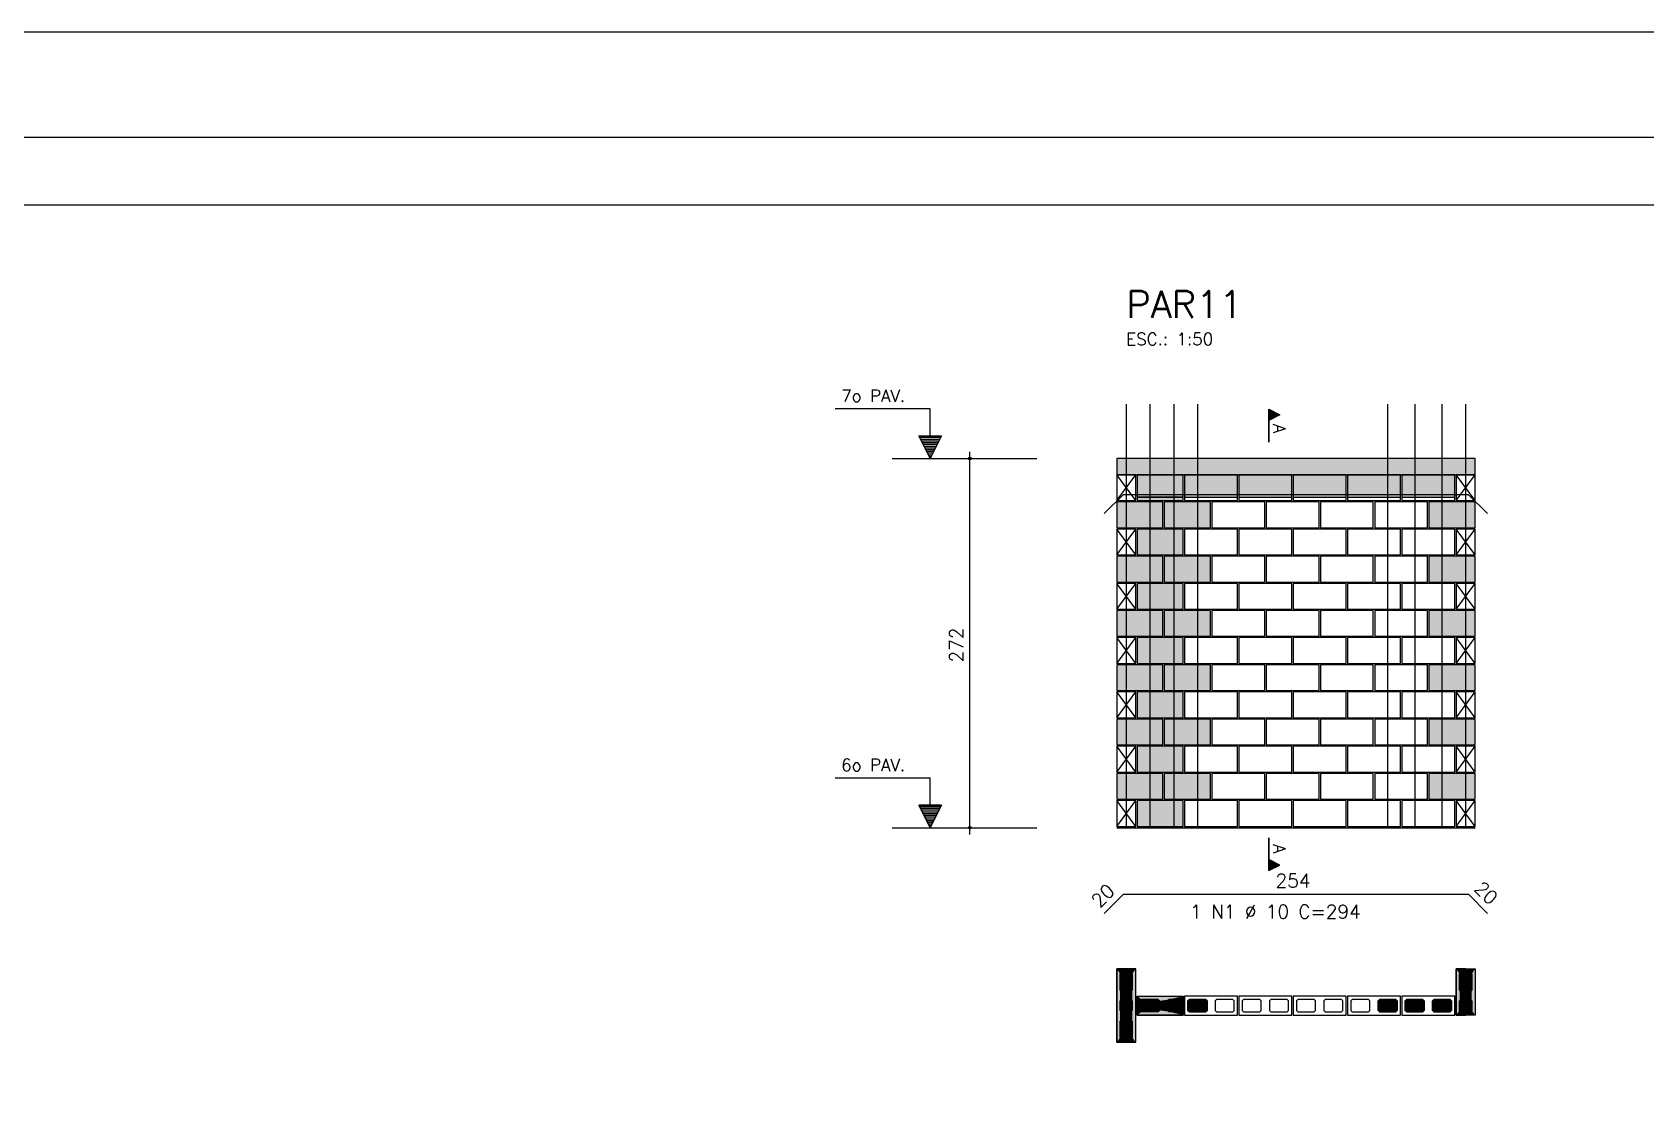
# Model space of a CAD drawing. Extents: x -1.9 to 86, y -1.6 to 61.
# Drawn here: x 41.89 to 65.65, y 45.33 to 60.95 of the extents above; entities that cross this region are included whole.
import ezdxf

# ---------------------------------------------------------------- set-up
doc = ezdxf.new("R2010")
doc.units = 0
doc.header["$MEASUREMENT"] = 0
doc.linetypes.add('HIDDEN', pattern=[9.525, 6.35, -3.175])
doc.layers.get('Defpoints').update_dxf_attribs({"linetype": 'CONTINUOUS'})
for name, color, linetype in [('ARQ_FOLHA', 7, 'CONTINUOUS'), ('PENA_01', 1, 'CONTINUOUS'), ('PENA_02', 2, 'CONTINUOUS'), ('PENA_03', 3, 'CONTINUOUS'), ('PENA_05', 5, 'CONTINUOUS'), ('PENA_06', 6, 'CONTINUOUS'), ('PENA_09', 254, 'CONTINUOUS'), ('PENA_11', 252, 'CONTINUOUS'), ('PENA_19', 240, 'CONTINUOUS'), ('PENA_21', 100, 'CONTINUOUS')]:
    doc.layers.add(name, color=color, linetype=linetype)
doc.styles.get("Standard").update_dxf_attribs({"font": 'ROMANS.SHX'})

msp = doc.modelspace()

# ---------------------------------------------------------------- linework, layer by layer
at = {"layer": 'ARQ_FOLHA', "color": 1}
for points in [[(0, 0), (84.1, 0), (84.1, 59.4), (0, 59.4)], [(2.5, 1), (83.1, 1), (83.1, 58.4), (2.5, 58.4)]]:
    msp.add_lwpolyline(points, close=True, dxfattribs=at)
at = {"layer": 'Defpoints', "color": 8, "linetype": 'HIDDEN', "ltscale": 100}
msp.add_lwpolyline([(-1.95, 60.95), (-1.95, -1.55), (86.05, -1.55), (86.05, 60.95)], close=True, dxfattribs=at)
at = {"layer": 'PENA_01', "linetype": 'Continuous'}
for p, q in [((54.552, 54.67), (56.683, 54.67)), ((55.698, 49.13), (55.698, 54.77)), ((58.16, 54.1), (58.84, 54.1)), ((58.86, 54.1), (59.64, 54.1)), ((59.66, 54.1), (60.44, 54.1)), ((60.46, 54.1), (61.24, 54.1)), ((61.26, 54.1), (62.04, 54.1)), ((62.06, 54.1), (62.84, 54.1)), ((54.552, 49.23), (56.683, 49.23))]:
    msp.add_line(p, q, dxfattribs=at)
for points in [[(57.93, 47.099), (57.91, 47.079), (57.91, 46.839), (57.93, 46.819), (58.07, 46.819), (58.09, 46.839), (58.09, 47.079), (58.07, 47.099), (57.93, 47.099)], [(62.91, 46.839), (62.91, 47.079), (62.93, 47.099), (63.07, 47.099), (63.09, 47.079), (63.09, 46.839), (63.07, 46.819), (62.93, 46.819), (62.91, 46.839)], [(57.93, 46.699), (57.91, 46.679), (57.91, 46.539), (57.93, 46.519), (58.07, 46.519), (58.09, 46.539), (58.09, 46.679), (58.07, 46.699), (57.93, 46.699)], [(58.47, 46.519), (58.23, 46.519), (58.21, 46.539), (58.21, 46.679), (58.23, 46.699), (58.47, 46.699), (58.49, 46.679), (58.49, 46.539), (58.47, 46.519)], [(58.77, 46.519), (58.63, 46.519), (58.61, 46.539), (58.61, 46.679), (58.63, 46.699), (58.77, 46.699), (58.79, 46.679), (58.79, 46.539), (58.77, 46.519)], [(58.91, 46.539), (58.93, 46.519), (59.17, 46.519), (59.19, 46.539), (59.19, 46.679), (59.17, 46.699), (58.93, 46.699), (58.91, 46.679), (58.91, 46.539)], [(59.31, 46.539), (59.33, 46.519), (59.57, 46.519), (59.59, 46.539), (59.59, 46.679), (59.57, 46.699), (59.33, 46.699), (59.31, 46.679), (59.31, 46.539)], [(59.71, 46.539), (59.73, 46.519), (59.97, 46.519), (59.99, 46.539), (59.99, 46.679), (59.97, 46.699), (59.73, 46.699), (59.71, 46.679), (59.71, 46.539)], [(60.11, 46.539), (60.13, 46.519), (60.37, 46.519), (60.39, 46.539), (60.39, 46.679), (60.37, 46.699), (60.13, 46.699), (60.11, 46.679), (60.11, 46.539)], [(60.51, 46.539), (60.53, 46.519), (60.77, 46.519), (60.79, 46.539), (60.79, 46.679), (60.77, 46.699), (60.53, 46.699), (60.51, 46.679), (60.51, 46.539)], [(60.91, 46.539), (60.93, 46.519), (61.17, 46.519), (61.19, 46.539), (61.19, 46.679), (61.17, 46.699), (60.93, 46.699), (60.91, 46.679), (60.91, 46.539)], [(61.31, 46.539), (61.33, 46.519), (61.57, 46.519), (61.59, 46.539), (61.59, 46.679), (61.57, 46.699), (61.33, 46.699), (61.31, 46.679), (61.31, 46.539)], [(61.71, 46.539), (61.73, 46.519), (61.97, 46.519), (61.99, 46.539), (61.99, 46.679), (61.97, 46.699), (61.73, 46.699), (61.71, 46.679), (61.71, 46.539)], [(62.11, 46.539), (62.13, 46.519), (62.37, 46.519), (62.39, 46.539), (62.39, 46.679), (62.37, 46.699), (62.13, 46.699), (62.11, 46.679), (62.11, 46.539)], [(62.51, 46.539), (62.53, 46.519), (62.77, 46.519), (62.79, 46.539), (62.79, 46.679), (62.77, 46.699), (62.53, 46.699), (62.51, 46.679), (62.51, 46.539)], [(62.91, 46.539), (62.91, 46.679), (62.93, 46.699), (63.07, 46.699), (63.09, 46.679), (63.09, 46.539), (63.07, 46.519), (62.93, 46.519), (62.91, 46.539)], [(57.93, 46.399), (57.91, 46.379), (57.91, 46.139), (57.93, 46.119), (58.07, 46.119), (58.09, 46.139), (58.09, 46.379), (58.07, 46.399), (57.93, 46.399)]]:
    msp.add_lwpolyline(points, dxfattribs=at)
at = {"layer": 'PENA_02', "linetype": 'Continuous'}
for p, q in [((58.14, 54.43), (57.86, 54.43)), ((57.86, 54.43), (57.86, 54.05)), ((58.14, 54.05), (58.14, 54.43)), ((63.14, 54.43), (62.86, 54.43)), ((62.86, 54.43), (62.86, 54.05)), ((63.14, 54.05), (63.14, 54.43)), ((57.86, 54.05), (58.14, 54.05)), ((62.86, 54.05), (63.14, 54.05)), ((58.14, 53.63), (57.86, 53.63)), ((57.86, 53.63), (57.86, 53.25)), ((58.14, 53.25), (58.14, 53.63)), ((63.14, 53.63), (62.86, 53.63)), ((62.86, 53.63), (62.86, 53.25)), ((63.14, 53.25), (63.14, 53.63)), ((57.86, 53.25), (58.14, 53.25)), ((62.86, 53.25), (63.14, 53.25)), ((58.14, 52.83), (57.86, 52.83)), ((57.86, 52.83), (57.86, 52.45)), ((58.14, 52.45), (58.14, 52.83)), ((63.14, 52.83), (62.86, 52.83)), ((62.86, 52.83), (62.86, 52.45)), ((63.14, 52.45), (63.14, 52.83)), ((57.86, 52.45), (58.14, 52.45)), ((62.86, 52.45), (63.14, 52.45)), ((58.14, 52.03), (57.86, 52.03)), ((57.86, 52.03), (57.86, 51.65)), ((58.14, 51.65), (58.14, 52.03)), ((63.14, 52.03), (62.86, 52.03)), ((62.86, 52.03), (62.86, 51.65)), ((63.14, 51.65), (63.14, 52.03)), ((57.86, 51.65), (58.14, 51.65)), ((62.86, 51.65), (63.14, 51.65)), ((58.14, 51.23), (57.86, 51.23)), ((57.86, 51.23), (57.86, 50.85)), ((58.14, 50.85), (58.14, 51.23)), ((63.14, 51.23), (62.86, 51.23)), ((62.86, 51.23), (62.86, 50.85)), ((63.14, 50.85), (63.14, 51.23)), ((57.86, 50.85), (58.14, 50.85)), ((62.86, 50.85), (63.14, 50.85)), ((58.14, 50.43), (57.86, 50.43)), ((57.86, 50.43), (57.86, 50.05)), ((58.14, 50.05), (58.14, 50.43)), ((63.14, 50.43), (62.86, 50.43)), ((62.86, 50.43), (62.86, 50.05)), ((63.14, 50.05), (63.14, 50.43)), ((57.86, 50.05), (58.14, 50.05)), ((62.86, 50.05), (63.14, 50.05)), ((58.14, 49.63), (57.86, 49.63)), ((57.86, 49.63), (57.86, 49.25)), ((58.14, 49.25), (58.14, 49.63)), ((63.14, 49.63), (62.86, 49.63)), ((62.86, 49.63), (62.86, 49.25)), ((63.14, 49.25), (63.14, 49.63)), ((57.86, 49.25), (58.14, 49.25)), ((57.86, 49.23), (63.14, 49.23)), ((62.86, 49.25), (63.14, 49.25)), ((57.86, 47.149), (57.86, 46.069)), ((58.14, 47.149), (57.86, 47.149)), ((58.14, 46.069), (58.14, 47.149)), ((57.86, 46.069), (58.14, 46.069))]:
    msp.add_line(p, q, dxfattribs=at)
for points in [[(57.86, 54.43), (63.14, 54.43), (63.14, 54.67), (57.86, 54.67), (57.86, 54.43)], [(58.16, 54.05), (58.84, 54.05), (58.84, 54.43), (58.16, 54.43), (58.16, 54.05)], [(58.86, 54.05), (59.64, 54.05), (59.64, 54.43), (58.86, 54.43), (58.86, 54.05)], [(59.66, 54.05), (60.44, 54.05), (60.44, 54.43), (59.66, 54.43), (59.66, 54.05)], [(60.46, 54.05), (61.24, 54.05), (61.24, 54.43), (60.46, 54.43), (60.46, 54.05)], [(61.26, 54.05), (62.04, 54.05), (62.04, 54.43), (61.26, 54.43), (61.26, 54.05)], [(62.06, 54.05), (62.84, 54.05), (62.84, 54.43), (62.06, 54.43), (62.06, 54.05)], [(57.86, 53.65), (58.54, 53.65), (58.54, 54.03), (57.86, 54.03), (57.86, 53.65)], [(58.56, 53.65), (59.24, 53.65), (59.24, 54.03), (58.56, 54.03), (58.56, 53.65)], [(59.26, 53.65), (60.04, 53.65), (60.04, 54.03), (59.26, 54.03), (59.26, 53.65)], [(60.06, 53.65), (60.84, 53.65), (60.84, 54.03), (60.06, 54.03), (60.06, 53.65)], [(60.86, 53.65), (61.64, 53.65), (61.64, 54.03), (60.86, 54.03), (60.86, 53.65)], [(61.66, 53.65), (62.44, 53.65), (62.44, 54.03), (61.66, 54.03), (61.66, 53.65)], [(62.46, 53.65), (63.14, 53.65), (63.14, 54.03), (62.46, 54.03), (62.46, 53.65)], [(58.16, 53.25), (58.84, 53.25), (58.84, 53.63), (58.16, 53.63), (58.16, 53.25)], [(58.86, 53.25), (59.64, 53.25), (59.64, 53.63), (58.86, 53.63), (58.86, 53.25)], [(59.66, 53.25), (60.44, 53.25), (60.44, 53.63), (59.66, 53.63), (59.66, 53.25)], [(60.46, 53.25), (61.24, 53.25), (61.24, 53.63), (60.46, 53.63), (60.46, 53.25)], [(61.26, 53.25), (62.04, 53.25), (62.04, 53.63), (61.26, 53.63), (61.26, 53.25)], [(62.06, 53.25), (62.84, 53.25), (62.84, 53.63), (62.06, 53.63), (62.06, 53.25)], [(57.86, 52.85), (58.54, 52.85), (58.54, 53.23), (57.86, 53.23), (57.86, 52.85)], [(58.56, 52.85), (59.24, 52.85), (59.24, 53.23), (58.56, 53.23), (58.56, 52.85)], [(59.26, 52.85), (60.04, 52.85), (60.04, 53.23), (59.26, 53.23), (59.26, 52.85)], [(60.06, 52.85), (60.84, 52.85), (60.84, 53.23), (60.06, 53.23), (60.06, 52.85)], [(60.86, 52.85), (61.64, 52.85), (61.64, 53.23), (60.86, 53.23), (60.86, 52.85)], [(61.66, 52.85), (62.44, 52.85), (62.44, 53.23), (61.66, 53.23), (61.66, 52.85)], [(62.46, 52.85), (63.14, 52.85), (63.14, 53.23), (62.46, 53.23), (62.46, 52.85)], [(58.16, 52.45), (58.84, 52.45), (58.84, 52.83), (58.16, 52.83), (58.16, 52.45)], [(58.86, 52.45), (59.64, 52.45), (59.64, 52.83), (58.86, 52.83), (58.86, 52.45)], [(59.66, 52.45), (60.44, 52.45), (60.44, 52.83), (59.66, 52.83), (59.66, 52.45)], [(60.46, 52.45), (61.24, 52.45), (61.24, 52.83), (60.46, 52.83), (60.46, 52.45)], [(61.26, 52.45), (62.04, 52.45), (62.04, 52.83), (61.26, 52.83), (61.26, 52.45)], [(62.06, 52.45), (62.84, 52.45), (62.84, 52.83), (62.06, 52.83), (62.06, 52.45)], [(57.86, 52.05), (58.54, 52.05), (58.54, 52.43), (57.86, 52.43), (57.86, 52.05)], [(58.56, 52.05), (59.24, 52.05), (59.24, 52.43), (58.56, 52.43), (58.56, 52.05)], [(59.26, 52.05), (60.04, 52.05), (60.04, 52.43), (59.26, 52.43), (59.26, 52.05)], [(60.06, 52.05), (60.84, 52.05), (60.84, 52.43), (60.06, 52.43), (60.06, 52.05)], [(60.86, 52.05), (61.64, 52.05), (61.64, 52.43), (60.86, 52.43), (60.86, 52.05)], [(61.66, 52.05), (62.44, 52.05), (62.44, 52.43), (61.66, 52.43), (61.66, 52.05)], [(62.46, 52.05), (63.14, 52.05), (63.14, 52.43), (62.46, 52.43), (62.46, 52.05)], [(58.16, 51.65), (58.84, 51.65), (58.84, 52.03), (58.16, 52.03), (58.16, 51.65)], [(58.86, 51.65), (59.64, 51.65), (59.64, 52.03), (58.86, 52.03), (58.86, 51.65)], [(59.66, 51.65), (60.44, 51.65), (60.44, 52.03), (59.66, 52.03), (59.66, 51.65)], [(60.46, 51.65), (61.24, 51.65), (61.24, 52.03), (60.46, 52.03), (60.46, 51.65)], [(61.26, 51.65), (62.04, 51.65), (62.04, 52.03), (61.26, 52.03), (61.26, 51.65)], [(62.06, 51.65), (62.84, 51.65), (62.84, 52.03), (62.06, 52.03), (62.06, 51.65)], [(57.86, 51.25), (58.54, 51.25), (58.54, 51.63), (57.86, 51.63), (57.86, 51.25)], [(58.56, 51.25), (59.24, 51.25), (59.24, 51.63), (58.56, 51.63), (58.56, 51.25)], [(59.26, 51.25), (60.04, 51.25), (60.04, 51.63), (59.26, 51.63), (59.26, 51.25)], [(60.06, 51.25), (60.84, 51.25), (60.84, 51.63), (60.06, 51.63), (60.06, 51.25)], [(60.86, 51.25), (61.64, 51.25), (61.64, 51.63), (60.86, 51.63), (60.86, 51.25)], [(61.66, 51.25), (62.44, 51.25), (62.44, 51.63), (61.66, 51.63), (61.66, 51.25)], [(62.46, 51.25), (63.14, 51.25), (63.14, 51.63), (62.46, 51.63), (62.46, 51.25)], [(58.16, 50.85), (58.84, 50.85), (58.84, 51.23), (58.16, 51.23), (58.16, 50.85)], [(58.86, 50.85), (59.64, 50.85), (59.64, 51.23), (58.86, 51.23), (58.86, 50.85)], [(59.66, 50.85), (60.44, 50.85), (60.44, 51.23), (59.66, 51.23), (59.66, 50.85)], [(60.46, 50.85), (61.24, 50.85), (61.24, 51.23), (60.46, 51.23), (60.46, 50.85)], [(61.26, 50.85), (62.04, 50.85), (62.04, 51.23), (61.26, 51.23), (61.26, 50.85)], [(62.06, 50.85), (62.84, 50.85), (62.84, 51.23), (62.06, 51.23), (62.06, 50.85)], [(57.86, 50.45), (58.54, 50.45), (58.54, 50.83), (57.86, 50.83), (57.86, 50.45)], [(58.56, 50.45), (59.24, 50.45), (59.24, 50.83), (58.56, 50.83), (58.56, 50.45)], [(59.26, 50.45), (60.04, 50.45), (60.04, 50.83), (59.26, 50.83), (59.26, 50.45)], [(60.06, 50.45), (60.84, 50.45), (60.84, 50.83), (60.06, 50.83), (60.06, 50.45)], [(60.86, 50.45), (61.64, 50.45), (61.64, 50.83), (60.86, 50.83), (60.86, 50.45)], [(61.66, 50.45), (62.44, 50.45), (62.44, 50.83), (61.66, 50.83), (61.66, 50.45)], [(62.46, 50.45), (63.14, 50.45), (63.14, 50.83), (62.46, 50.83), (62.46, 50.45)], [(58.16, 50.05), (58.84, 50.05), (58.84, 50.43), (58.16, 50.43), (58.16, 50.05)], [(58.86, 50.05), (59.64, 50.05), (59.64, 50.43), (58.86, 50.43), (58.86, 50.05)], [(59.66, 50.05), (60.44, 50.05), (60.44, 50.43), (59.66, 50.43), (59.66, 50.05)], [(60.46, 50.05), (61.24, 50.05), (61.24, 50.43), (60.46, 50.43), (60.46, 50.05)], [(61.26, 50.05), (62.04, 50.05), (62.04, 50.43), (61.26, 50.43), (61.26, 50.05)], [(62.06, 50.05), (62.84, 50.05), (62.84, 50.43), (62.06, 50.43), (62.06, 50.05)], [(57.86, 49.65), (58.54, 49.65), (58.54, 50.03), (57.86, 50.03), (57.86, 49.65)], [(58.56, 49.65), (59.24, 49.65), (59.24, 50.03), (58.56, 50.03), (58.56, 49.65)], [(59.26, 49.65), (60.04, 49.65), (60.04, 50.03), (59.26, 50.03), (59.26, 49.65)], [(60.06, 49.65), (60.84, 49.65), (60.84, 50.03), (60.06, 50.03), (60.06, 49.65)], [(60.86, 49.65), (61.64, 49.65), (61.64, 50.03), (60.86, 50.03), (60.86, 49.65)], [(61.66, 49.65), (62.44, 49.65), (62.44, 50.03), (61.66, 50.03), (61.66, 49.65)], [(62.46, 49.65), (63.14, 49.65), (63.14, 50.03), (62.46, 50.03), (62.46, 49.65)], [(58.16, 49.25), (58.84, 49.25), (58.84, 49.63), (58.16, 49.63), (58.16, 49.25)], [(58.86, 49.25), (59.64, 49.25), (59.64, 49.63), (58.86, 49.63), (58.86, 49.25)], [(59.66, 49.25), (60.44, 49.25), (60.44, 49.63), (59.66, 49.63), (59.66, 49.25)], [(60.46, 49.25), (61.24, 49.25), (61.24, 49.63), (60.46, 49.63), (60.46, 49.25)], [(61.26, 49.25), (62.04, 49.25), (62.04, 49.63), (61.26, 49.63), (61.26, 49.25)], [(62.06, 49.25), (62.84, 49.25), (62.84, 49.63), (62.06, 49.63), (62.06, 49.25)], [(62.86, 46.469), (62.86, 47.149), (63.14, 47.149), (63.14, 46.469), (62.86, 46.469)], [(58.84, 46.469), (58.16, 46.469), (58.16, 46.749), (58.84, 46.749), (58.84, 46.469)], [(58.86, 46.469), (59.64, 46.469), (59.64, 46.749), (58.86, 46.749), (58.86, 46.469)], [(59.66, 46.469), (60.44, 46.469), (60.44, 46.749), (59.66, 46.749), (59.66, 46.469)], [(60.46, 46.469), (61.24, 46.469), (61.24, 46.749), (60.46, 46.749), (60.46, 46.469)], [(61.26, 46.469), (62.04, 46.469), (62.04, 46.749), (61.26, 46.749), (61.26, 46.469)], [(62.06, 46.469), (62.84, 46.469), (62.84, 46.749), (62.06, 46.749), (62.06, 46.469)]]:
    msp.add_lwpolyline(points, dxfattribs=at)
for centre, radius in [((55.698, 54.67), 0.02), ((55.698, 54.67), 0.01), ((55.698, 49.23), 0.02), ((55.698, 49.23), 0.01)]:
    msp.add_circle(centre, radius, dxfattribs=at)
at = {"layer": 'PENA_03', "linetype": 'Continuous'}
for p, q in [((55.111, 55.402), (53.711, 55.402)), ((55.111, 55.002), (55.111, 55.402)), ((55.113, 55.002), (55.113, 55.404)), ((60.099, 54.909), (60.099, 55.395)), ((60.099, 55.395), (60.265, 55.312)), ((60.1, 55.394), (60.1, 55.23)), ((60.1, 55.394), (60.264, 55.312)), ((60.112, 55.389), (60.112, 55.236)), ((60.125, 55.383), (60.125, 55.242)), ((60.264, 55.312), (60.1, 55.23)), ((60.265, 55.312), (60.1, 55.23)), ((60.1, 55.23), (60.1, 54.909)), ((60.138, 55.376), (60.138, 55.248)), ((60.151, 55.37), (60.151, 55.255)), ((60.163, 55.363), (60.163, 55.261)), ((60.176, 55.357), (60.176, 55.268)), ((60.189, 55.351), (60.189, 55.274)), ((60.202, 55.344), (60.202, 55.28)), ((60.214, 55.338), (60.214, 55.287)), ((60.227, 55.331), (60.227, 55.293)), ((60.24, 55.325), (60.24, 55.3)), ((60.253, 55.319), (60.253, 55.306)), ((55.112, 54.67), (54.946, 55.002)), ((54.946, 55.002), (55.111, 55.002)), ((55.112, 54.674), (54.948, 55.001)), ((55.276, 55.001), (54.948, 55.001)), ((55.265, 54.977), (54.959, 54.977)), ((55.252, 54.951), (54.971, 54.951)), ((55.24, 54.926), (54.984, 54.926)), ((55.278, 55.002), (55.112, 54.67)), ((55.276, 55.001), (55.112, 54.674)), ((55.113, 55.002), (55.278, 55.002)), ((55.227, 54.9), (54.997, 54.9)), ((55.214, 54.875), (55.01, 54.875)), ((55.201, 54.849), (55.023, 54.849)), ((55.188, 54.824), (55.035, 54.824)), ((55.176, 54.798), (55.048, 54.798)), ((55.163, 54.773), (55.061, 54.773)), ((55.15, 54.747), (55.074, 54.747)), ((55.137, 54.721), (55.086, 54.721)), ((55.125, 54.696), (55.099, 54.696)), ((57.86, 54.05), (58.14, 54.43)), ((58.14, 54.05), (57.86, 54.43)), ((62.86, 54.05), (63.14, 54.43)), ((63.14, 54.05), (62.86, 54.43)), ((57.86, 53.25), (58.14, 53.63)), ((58.14, 53.25), (57.86, 53.63)), ((62.86, 53.25), (63.14, 53.63)), ((63.14, 53.25), (62.86, 53.63)), ((57.86, 52.45), (58.14, 52.83)), ((58.14, 52.45), (57.86, 52.83)), ((62.86, 52.45), (63.14, 52.83)), ((63.14, 52.45), (62.86, 52.83)), ((57.86, 51.65), (58.14, 52.03)), ((58.14, 51.65), (57.86, 52.03)), ((62.86, 51.65), (63.14, 52.03)), ((63.14, 51.65), (62.86, 52.03)), ((57.86, 50.85), (58.14, 51.23)), ((58.14, 50.85), (57.86, 51.23)), ((62.86, 50.85), (63.14, 51.23)), ((63.14, 50.85), (62.86, 51.23)), ((57.86, 50.05), (58.14, 50.43)), ((58.14, 50.05), (57.86, 50.43)), ((62.86, 50.05), (63.14, 50.43)), ((63.14, 50.05), (62.86, 50.43)), ((55.111, 49.962), (53.711, 49.962)), ((55.111, 49.562), (55.111, 49.962)), ((55.113, 49.562), (55.113, 49.964)), ((55.112, 49.23), (54.946, 49.562)), ((54.946, 49.562), (55.111, 49.562)), ((55.112, 49.234), (54.948, 49.561)), ((55.276, 49.561), (54.948, 49.561)), ((55.265, 49.537), (54.959, 49.537)), ((55.252, 49.511), (54.971, 49.511)), ((55.24, 49.486), (54.984, 49.486)), ((55.227, 49.46), (54.997, 49.46)), ((55.278, 49.562), (55.112, 49.23)), ((55.276, 49.561), (55.112, 49.234)), ((55.113, 49.562), (55.278, 49.562)), ((57.86, 49.25), (58.14, 49.63)), ((58.14, 49.25), (57.86, 49.63)), ((62.86, 49.25), (63.14, 49.63)), ((63.14, 49.25), (62.86, 49.63)), ((55.214, 49.435), (55.01, 49.435)), ((55.201, 49.409), (55.023, 49.409)), ((55.188, 49.384), (55.035, 49.384)), ((55.176, 49.358), (55.048, 49.358)), ((55.163, 49.333), (55.061, 49.333)), ((55.15, 49.307), (55.074, 49.307)), ((55.137, 49.281), (55.086, 49.281)), ((55.125, 49.256), (55.099, 49.256)), ((60.099, 49.083), (60.099, 48.597)), ((60.1, 48.762), (60.1, 49.083)), ((60.1, 48.598), (60.1, 48.762)), ((60.264, 48.68), (60.1, 48.762)), ((60.265, 48.68), (60.1, 48.762)), ((60.112, 48.603), (60.112, 48.756)), ((60.125, 48.609), (60.125, 48.75)), ((60.138, 48.616), (60.138, 48.744)), ((60.151, 48.622), (60.151, 48.737)), ((60.163, 48.629), (60.163, 48.731)), ((60.176, 48.635), (60.176, 48.724)), ((60.099, 48.597), (60.265, 48.68)), ((60.1, 48.598), (60.264, 48.68)), ((60.189, 48.641), (60.189, 48.718)), ((60.202, 48.648), (60.202, 48.712)), ((60.214, 48.654), (60.214, 48.705)), ((60.227, 48.661), (60.227, 48.699)), ((60.24, 48.667), (60.24, 48.692)), ((60.253, 48.673), (60.253, 48.686))]:
    msp.add_line(p, q, dxfattribs=at)
for points in [[(58.07, 47.099), (58.09, 47.079), (58.09, 46.839), (58.07, 46.819), (57.93, 46.819), (57.91, 46.839), (57.91, 47.079), (57.93, 47.099), (58.07, 47.099)], [(63.07, 47.099), (63.09, 47.079), (63.09, 46.839), (63.07, 46.819), (62.93, 46.819), (62.91, 46.839), (62.91, 47.079), (62.93, 47.099), (63.07, 47.099)], [(57.91, 46.679), (57.93, 46.699), (58.07, 46.699), (58.09, 46.679), (58.09, 46.539), (58.07, 46.519), (57.93, 46.519), (57.91, 46.539), (57.91, 46.679)], [(58.21, 46.679), (58.23, 46.699), (58.47, 46.699), (58.49, 46.679), (58.49, 46.539), (58.47, 46.519), (58.23, 46.519), (58.21, 46.539), (58.21, 46.679)], [(58.63, 46.519), (58.61, 46.539), (58.61, 46.679), (58.63, 46.699), (58.77, 46.699), (58.79, 46.679), (58.79, 46.539), (58.77, 46.519), (58.63, 46.519)], [(58.91, 46.679), (58.93, 46.699), (59.17, 46.699), (59.19, 46.679), (59.19, 46.539), (59.17, 46.519), (58.93, 46.519), (58.91, 46.539), (58.91, 46.679)], [(61.99, 46.539), (61.97, 46.519), (61.73, 46.519), (61.71, 46.539), (61.71, 46.679), (61.73, 46.699), (61.97, 46.699), (61.99, 46.679), (61.99, 46.539)], [(62.39, 46.539), (62.37, 46.519), (62.13, 46.519), (62.11, 46.539), (62.11, 46.679), (62.13, 46.699), (62.37, 46.699), (62.39, 46.679), (62.39, 46.539)], [(62.79, 46.539), (62.77, 46.519), (62.53, 46.519), (62.51, 46.539), (62.51, 46.679), (62.53, 46.699), (62.77, 46.699), (62.79, 46.679), (62.79, 46.539)], [(62.91, 46.679), (62.93, 46.699), (63.07, 46.699), (63.09, 46.679), (63.09, 46.539), (63.07, 46.519), (62.93, 46.519), (62.91, 46.539), (62.91, 46.679)], [(58.07, 46.399), (58.09, 46.379), (58.09, 46.139), (58.07, 46.119), (57.93, 46.119), (57.91, 46.139), (57.91, 46.379), (57.93, 46.399), (58.07, 46.399)]]:
    msp.add_lwpolyline(points, dxfattribs=at)
for centre in [(58, 46.959), (63, 46.959), (58, 46.609), (58.35, 46.609), (58.7, 46.609), (59.05, 46.609), (61.85, 46.609), (62.25, 46.609), (62.65, 46.609), (63, 46.609), (58, 46.259)]:
    msp.add_circle(centre, 0.04, dxfattribs=at)
for points in [[(58.04, 46.959), (57.98, 46.994), (57.962, 46.973)], [(58.04, 46.959), (57.962, 46.973), (57.962, 46.945)], [(58.04, 46.959), (57.962, 46.945), (57.98, 46.924)], [(58.04, 46.959), (58.007, 46.999), (57.98, 46.994)], [(58.04, 46.959), (57.98, 46.924), (58.007, 46.92)], [(58.04, 46.959), (58.03, 46.985), (58.007, 46.999)], [(58.04, 46.959), (58.007, 46.92), (58.03, 46.933)], [(58.04, 46.959), (58.03, 46.933), (58.04, 46.959)], [(63.04, 46.959), (62.98, 46.994), (62.962, 46.973)], [(63.04, 46.959), (62.962, 46.973), (62.962, 46.945)], [(63.04, 46.959), (62.962, 46.945), (62.98, 46.924)], [(63.04, 46.959), (63.007, 46.999), (62.98, 46.994)], [(63.04, 46.959), (62.98, 46.924), (63.007, 46.92)], [(63.04, 46.959), (63.03, 46.985), (63.007, 46.999)], [(63.04, 46.959), (63.007, 46.92), (63.03, 46.933)], [(63.04, 46.959), (63.03, 46.933), (63.04, 46.959)], [(58.04, 46.609), (57.98, 46.644), (57.962, 46.623)], [(58.04, 46.609), (57.962, 46.623), (57.962, 46.595)], [(58.04, 46.609), (57.962, 46.595), (57.98, 46.574)], [(58.04, 46.609), (58.007, 46.649), (57.98, 46.644)], [(58.04, 46.609), (57.98, 46.574), (58.007, 46.57)], [(58.04, 46.609), (58.03, 46.635), (58.007, 46.649)], [(58.04, 46.609), (58.007, 46.57), (58.03, 46.583)], [(58.04, 46.609), (58.03, 46.583), (58.04, 46.609)], [(58.39, 46.609), (58.33, 46.644), (58.312, 46.623)], [(58.39, 46.609), (58.312, 46.623), (58.312, 46.595)], [(58.39, 46.609), (58.312, 46.595), (58.33, 46.574)], [(58.39, 46.609), (58.357, 46.649), (58.33, 46.644)], [(58.39, 46.609), (58.33, 46.574), (58.357, 46.57)], [(58.39, 46.609), (58.38, 46.635), (58.357, 46.649)], [(58.39, 46.609), (58.357, 46.57), (58.38, 46.583)], [(58.39, 46.609), (58.38, 46.583), (58.39, 46.609)], [(58.74, 46.609), (58.68, 46.644), (58.662, 46.623)], [(58.74, 46.609), (58.662, 46.623), (58.662, 46.595)], [(58.74, 46.609), (58.662, 46.595), (58.68, 46.574)], [(58.74, 46.609), (58.707, 46.649), (58.68, 46.644)], [(58.74, 46.609), (58.68, 46.574), (58.707, 46.57)], [(58.74, 46.609), (58.73, 46.635), (58.707, 46.649)], [(58.74, 46.609), (58.707, 46.57), (58.73, 46.583)], [(58.74, 46.609), (58.73, 46.583), (58.74, 46.609)], [(59.09, 46.609), (59.03, 46.644), (59.012, 46.623)], [(59.09, 46.609), (59.012, 46.623), (59.012, 46.595)], [(59.09, 46.609), (59.012, 46.595), (59.03, 46.574)], [(59.09, 46.609), (59.057, 46.649), (59.03, 46.644)], [(59.09, 46.609), (59.03, 46.574), (59.057, 46.57)], [(59.09, 46.609), (59.08, 46.635), (59.057, 46.649)], [(59.09, 46.609), (59.057, 46.57), (59.08, 46.583)], [(59.09, 46.609), (59.08, 46.583), (59.09, 46.609)], [(61.89, 46.609), (61.83, 46.644), (61.812, 46.623)], [(61.89, 46.609), (61.812, 46.623), (61.812, 46.595)], [(61.89, 46.609), (61.812, 46.595), (61.83, 46.574)], [(61.89, 46.609), (61.857, 46.649), (61.83, 46.644)], [(61.89, 46.609), (61.83, 46.574), (61.857, 46.57)], [(61.89, 46.609), (61.88, 46.635), (61.857, 46.649)], [(61.89, 46.609), (61.857, 46.57), (61.88, 46.583)], [(61.89, 46.609), (61.88, 46.583), (61.89, 46.609)], [(62.29, 46.609), (62.23, 46.644), (62.212, 46.623)], [(62.29, 46.609), (62.212, 46.623), (62.212, 46.595)], [(62.29, 46.609), (62.212, 46.595), (62.23, 46.574)], [(62.29, 46.609), (62.257, 46.649), (62.23, 46.644)], [(62.29, 46.609), (62.23, 46.574), (62.257, 46.57)], [(62.29, 46.609), (62.28, 46.635), (62.257, 46.649)], [(62.29, 46.609), (62.257, 46.57), (62.28, 46.583)], [(62.29, 46.609), (62.28, 46.583), (62.29, 46.609)], [(62.69, 46.609), (62.63, 46.644), (62.612, 46.623)], [(62.69, 46.609), (62.612, 46.623), (62.612, 46.595)], [(62.69, 46.609), (62.612, 46.595), (62.63, 46.574)], [(62.69, 46.609), (62.657, 46.649), (62.63, 46.644)], [(62.69, 46.609), (62.63, 46.574), (62.657, 46.57)], [(62.69, 46.609), (62.68, 46.635), (62.657, 46.649)], [(62.69, 46.609), (62.657, 46.57), (62.68, 46.583)], [(62.69, 46.609), (62.68, 46.583), (62.69, 46.609)], [(63.04, 46.609), (62.98, 46.644), (62.962, 46.623)], [(63.04, 46.609), (62.962, 46.623), (62.962, 46.595)], [(63.04, 46.609), (62.962, 46.595), (62.98, 46.574)], [(63.04, 46.609), (63.007, 46.649), (62.98, 46.644)], [(63.04, 46.609), (62.98, 46.574), (63.007, 46.57)], [(63.04, 46.609), (63.03, 46.635), (63.007, 46.649)], [(63.04, 46.609), (63.007, 46.57), (63.03, 46.583)], [(63.04, 46.609), (63.03, 46.583), (63.04, 46.609)], [(58.04, 46.259), (57.98, 46.294), (57.962, 46.273)], [(58.04, 46.259), (57.962, 46.273), (57.962, 46.245)], [(58.04, 46.259), (57.962, 46.245), (57.98, 46.224)], [(58.04, 46.259), (58.007, 46.299), (57.98, 46.294)], [(58.04, 46.259), (57.98, 46.224), (58.007, 46.22)], [(58.04, 46.259), (58.03, 46.285), (58.007, 46.299)], [(58.04, 46.259), (58.007, 46.22), (58.03, 46.233)], [(58.04, 46.259), (58.03, 46.233), (58.04, 46.259)]]:
    msp.add_solid(points, dxfattribs=at)
at = {"layer": 'PENA_05', "linetype": 'Continuous'}
for p, q in [((57.675, 53.858), (57.958, 54.14)), ((57.958, 54.14), (63.038, 54.14)), ((63.038, 54.14), (63.321, 53.858)), ((57.677, 47.966), (57.96, 48.249)), ((57.96, 48.249), (63.04, 48.249)), ((63.04, 48.249), (63.323, 47.966))]:
    msp.add_line(p, q, dxfattribs=at)
for points in [[(58, 55.47), (58, 49.23)], [(58.35, 55.47), (58.35, 49.23)], [(58.7, 55.47), (58.7, 49.23)], [(59.05, 55.47), (59.05, 49.23)], [(61.85, 55.47), (61.85, 49.23)], [(62.25, 55.47), (62.25, 49.23)], [(62.65, 55.47), (62.65, 49.23)], [(63, 55.47), (63, 49.23)]]:
    msp.add_lwpolyline(points, dxfattribs=at)
at = {"layer": 'PENA_09', "linetype": 'Continuous'}
for points in [[(58.16, 54.1), (58.84, 54.1), (58.84, 54.43), (58.16, 54.43), (58.16, 54.1)], [(58.86, 54.1), (59.64, 54.1), (59.64, 54.43), (58.86, 54.43), (58.86, 54.1)], [(59.66, 54.1), (60.44, 54.1), (60.44, 54.43), (59.66, 54.43), (59.66, 54.1)], [(60.46, 54.1), (61.24, 54.1), (61.24, 54.43), (60.46, 54.43), (60.46, 54.1)], [(61.26, 54.1), (62.04, 54.1), (62.04, 54.43), (61.26, 54.43), (61.26, 54.1)], [(62.06, 54.1), (62.84, 54.1), (62.84, 54.43), (62.06, 54.43), (62.06, 54.1)]]:
    msp.add_lwpolyline(points, dxfattribs=at)
for points in [[(58.16, 54.1), (58.84, 54.1), (58.84, 54.43)], [(58.16, 54.1), (58.84, 54.43), (58.16, 54.43)], [(58.16, 54.1), (58.16, 54.43), (58.16, 54.1)], [(58.86, 54.1), (59.64, 54.1), (59.64, 54.43)], [(58.86, 54.1), (59.64, 54.43), (58.86, 54.43)], [(58.86, 54.1), (58.86, 54.43), (58.86, 54.1)], [(59.66, 54.1), (60.44, 54.1), (60.44, 54.43)], [(59.66, 54.1), (60.44, 54.43), (59.66, 54.43)], [(59.66, 54.1), (59.66, 54.43), (59.66, 54.1)], [(60.46, 54.1), (61.24, 54.1), (61.24, 54.43)], [(60.46, 54.1), (61.24, 54.43), (60.46, 54.43)], [(60.46, 54.1), (60.46, 54.43), (60.46, 54.1)], [(61.26, 54.1), (62.04, 54.1), (62.04, 54.43)], [(61.26, 54.1), (62.04, 54.43), (61.26, 54.43)], [(61.26, 54.1), (61.26, 54.43), (61.26, 54.1)], [(62.06, 54.1), (62.84, 54.1), (62.84, 54.43)], [(62.06, 54.1), (62.84, 54.43), (62.06, 54.43)], [(62.06, 54.1), (62.06, 54.43), (62.06, 54.1)]]:
    msp.add_solid(points, dxfattribs=at)
at = {"layer": 'PENA_11', "linetype": 'Continuous'}
for points in [[(57.86, 54.43), (63.14, 54.43), (63.14, 54.67)], [(57.86, 54.43), (63.14, 54.67), (57.86, 54.67)], [(57.86, 54.43), (57.86, 54.67), (57.86, 54.43)], [(58.07, 47.099), (57.93, 46.819), (57.91, 46.839)], [(58.07, 47.099), (57.91, 46.839), (57.91, 47.079)], [(58.07, 47.099), (57.91, 47.079), (57.93, 47.099)], [(58.07, 47.099), (58.07, 46.819), (57.93, 46.819)], [(58.07, 47.099), (57.93, 47.099), (58.07, 47.099)], [(58.07, 47.099), (58.09, 47.079), (58.09, 46.839)], [(58.07, 47.099), (58.09, 46.839), (58.07, 46.819)], [(63.07, 47.099), (62.93, 46.819), (62.91, 46.839)], [(63.07, 47.099), (62.91, 46.839), (62.91, 47.079)], [(63.07, 47.099), (62.91, 47.079), (62.93, 47.099)], [(63.07, 47.099), (63.07, 46.819), (62.93, 46.819)], [(63.07, 47.099), (62.93, 47.099), (63.07, 47.099)], [(63.07, 47.099), (63.09, 47.079), (63.09, 46.839)], [(63.07, 47.099), (63.09, 46.839), (63.07, 46.819)], [(57.91, 46.679), (57.93, 46.699), (58.07, 46.699)], [(57.91, 46.679), (58.07, 46.699), (58.09, 46.679)], [(57.91, 46.679), (58.09, 46.679), (58.09, 46.539)], [(57.91, 46.679), (58.09, 46.539), (58.07, 46.519)], [(57.91, 46.679), (58.07, 46.519), (57.93, 46.519)], [(57.91, 46.679), (57.93, 46.519), (57.91, 46.539)], [(57.91, 46.679), (57.91, 46.539), (57.91, 46.679)], [(58.21, 46.679), (58.23, 46.699), (58.47, 46.699)], [(58.21, 46.679), (58.47, 46.699), (58.49, 46.679)], [(58.21, 46.679), (58.49, 46.679), (58.49, 46.539)], [(58.21, 46.679), (58.49, 46.539), (58.47, 46.519)], [(58.21, 46.679), (58.47, 46.519), (58.23, 46.519)], [(58.21, 46.679), (58.23, 46.519), (58.21, 46.539)], [(58.21, 46.679), (58.21, 46.539), (58.21, 46.679)], [(58.63, 46.519), (58.61, 46.679), (58.63, 46.699)], [(58.63, 46.519), (58.61, 46.539), (58.61, 46.679)], [(58.63, 46.519), (58.63, 46.699), (58.77, 46.699)], [(58.63, 46.519), (58.77, 46.699), (58.79, 46.679)], [(58.63, 46.519), (58.79, 46.679), (58.79, 46.539)], [(58.91, 46.679), (58.93, 46.699), (59.17, 46.699)], [(58.91, 46.679), (59.17, 46.699), (59.19, 46.679)], [(58.91, 46.679), (59.19, 46.679), (59.19, 46.539)], [(58.91, 46.679), (59.19, 46.539), (59.17, 46.519)], [(58.91, 46.679), (59.17, 46.519), (58.93, 46.519)], [(58.91, 46.679), (58.93, 46.519), (58.91, 46.539)], [(58.91, 46.679), (58.91, 46.539), (58.91, 46.679)], [(61.99, 46.539), (61.71, 46.679), (61.73, 46.699)], [(61.99, 46.539), (61.71, 46.539), (61.71, 46.679)], [(61.99, 46.539), (61.73, 46.699), (61.97, 46.699)], [(61.99, 46.539), (61.97, 46.699), (61.99, 46.679)], [(61.99, 46.539), (61.99, 46.679), (61.99, 46.539)], [(62.39, 46.539), (62.11, 46.679), (62.13, 46.699)], [(62.39, 46.539), (62.11, 46.539), (62.11, 46.679)], [(62.39, 46.539), (62.13, 46.699), (62.37, 46.699)], [(62.39, 46.539), (62.37, 46.699), (62.39, 46.679)], [(62.39, 46.539), (62.39, 46.679), (62.39, 46.539)], [(62.79, 46.539), (62.51, 46.679), (62.53, 46.699)], [(62.79, 46.539), (62.51, 46.539), (62.51, 46.679)], [(62.79, 46.539), (62.53, 46.699), (62.77, 46.699)], [(62.79, 46.539), (62.77, 46.699), (62.79, 46.679)], [(62.79, 46.539), (62.79, 46.679), (62.79, 46.539)], [(62.91, 46.679), (62.93, 46.699), (63.07, 46.699)], [(62.91, 46.679), (63.07, 46.699), (63.09, 46.679)], [(62.91, 46.679), (63.09, 46.679), (63.09, 46.539)], [(62.91, 46.679), (63.09, 46.539), (63.07, 46.519)], [(62.91, 46.679), (63.07, 46.519), (62.93, 46.519)], [(62.91, 46.679), (62.93, 46.519), (62.91, 46.539)], [(62.91, 46.679), (62.91, 46.539), (62.91, 46.679)], [(58.07, 46.399), (57.93, 46.119), (57.91, 46.139)], [(58.07, 46.399), (57.91, 46.139), (57.91, 46.379)], [(58.07, 46.399), (57.91, 46.379), (57.93, 46.399)], [(58.07, 46.399), (58.07, 46.119), (57.93, 46.119)], [(58.07, 46.399), (57.93, 46.399), (58.07, 46.399)], [(58.07, 46.399), (58.09, 46.379), (58.09, 46.139)], [(58.07, 46.399), (58.09, 46.139), (58.07, 46.119)], [(58.63, 46.519), (58.79, 46.539), (58.77, 46.519)], [(58.63, 46.519), (58.77, 46.519), (58.63, 46.519)], [(61.99, 46.539), (61.73, 46.519), (61.71, 46.539)], [(61.99, 46.539), (61.97, 46.519), (61.73, 46.519)], [(62.39, 46.539), (62.13, 46.519), (62.11, 46.539)], [(62.39, 46.539), (62.37, 46.519), (62.13, 46.519)], [(62.79, 46.539), (62.53, 46.519), (62.51, 46.539)], [(62.79, 46.539), (62.77, 46.519), (62.53, 46.519)]]:
    msp.add_solid(points, dxfattribs=at)
at = {"layer": 'PENA_19', "linetype": 'Continuous'}
for points in [[(58, 47.149), (58, 47.099), (57.93, 47.099), (57.91, 47.079), (57.91, 46.839), (57.93, 46.819), (58, 46.819), (58, 46.699), (57.93, 46.699), (57.91, 46.679), (57.91, 46.539), (57.93, 46.519), (58, 46.519), (58, 46.399), (57.93, 46.399), (57.91, 46.379), (57.91, 46.139), (57.93, 46.119), (58, 46.119), (58, 46.069), (57.86, 46.069), (57.86, 47.149), (58, 47.149)], [(58, 47.149), (58, 47.099), (58.07, 47.099), (58.09, 47.079), (58.09, 46.839), (58.07, 46.819), (58, 46.819), (58, 46.699), (58.07, 46.699), (58.09, 46.679), (58.09, 46.539), (58.07, 46.519), (58, 46.519), (58, 46.399), (58.07, 46.399), (58.09, 46.379), (58.09, 46.139), (58.07, 46.119), (58, 46.119), (58, 46.069), (58.14, 46.069), (58.14, 47.149), (58, 47.149)]]:
    msp.add_lwpolyline(points, dxfattribs=at)
for points in [[(57.93, 47.099), (57.91, 47.079), (57.86, 47.149)], [(57.93, 47.099), (57.86, 47.149), (58, 47.149)], [(57.86, 47.149), (57.91, 47.079), (57.86, 46.069)], [(57.86, 46.069), (57.91, 47.079), (57.91, 46.139)], [(57.91, 46.139), (57.91, 47.079), (57.91, 46.839)], [(57.93, 47.099), (58, 47.149), (58, 47.099)], [(58, 47.149), (58.07, 47.099), (58.14, 47.149)], [(58, 47.149), (58, 47.099), (58.07, 47.099)], [(58.14, 47.149), (58.07, 47.099), (58.09, 47.079)], [(58.14, 47.149), (58.09, 47.079), (58.14, 46.069)], [(58.14, 46.069), (58.09, 47.079), (58.09, 46.839)], [(57.91, 46.839), (57.91, 46.139), (57.91, 46.679)], [(57.93, 46.819), (57.91, 46.679), (57.91, 46.839)], [(58.09, 46.679), (58.09, 46.839), (58.07, 46.819)], [(58.14, 46.069), (58.09, 46.839), (58.09, 46.679)], [(57.93, 46.699), (57.91, 46.679), (57.93, 46.819)], [(57.91, 46.679), (57.91, 46.139), (57.91, 46.539)], [(57.93, 46.699), (57.93, 46.819), (58, 46.819)], [(57.93, 46.699), (58, 46.819), (58, 46.699)], [(58.07, 46.819), (58, 46.819), (58.07, 46.699)], [(58, 46.819), (58, 46.699), (58.07, 46.699)], [(58.09, 46.679), (58.07, 46.819), (58.07, 46.699)], [(58.09, 46.539), (58.14, 46.069), (58.09, 46.679)], [(57.91, 46.139), (57.91, 46.379), (57.91, 46.539)], [(57.93, 46.519), (57.91, 46.379), (57.91, 46.539)], [(57.93, 46.519), (57.93, 46.399), (57.91, 46.379)], [(58, 46.519), (57.93, 46.399), (57.93, 46.519)], [(58, 46.519), (58, 46.399), (57.93, 46.399)], [(58, 46.519), (58.07, 46.399), (58.07, 46.519)], [(58.07, 46.399), (58, 46.519), (58, 46.399)], [(58.07, 46.519), (58.09, 46.379), (58.09, 46.539)], [(58.07, 46.399), (58.09, 46.379), (58.07, 46.519)], [(58.09, 46.379), (58.14, 46.069), (58.09, 46.539)], [(58.14, 46.069), (58.09, 46.379), (58.09, 46.139)], [(57.93, 46.119), (57.86, 46.069), (57.91, 46.139)], [(58, 46.069), (57.86, 46.069), (57.93, 46.119)], [(58, 46.119), (58, 46.069), (57.93, 46.119)], [(58.14, 46.069), (58.07, 46.119), (58, 46.119)], [(58.14, 46.069), (58, 46.119), (58, 46.069)], [(58.14, 46.069), (58.09, 46.139), (58.07, 46.119)]]:
    msp.add_solid(points, dxfattribs=at)
at = {"layer": 'PENA_21', "linetype": 'Continuous'}
for points in [[(57.86, 53.65), (58.54, 53.65), (58.54, 54.03), (57.86, 54.03), (57.86, 53.65)], [(58.16, 54.05), (58.84, 54.05), (58.84, 54.1), (58.16, 54.1), (58.16, 54.05)], [(58.56, 53.65), (59.24, 53.65), (59.24, 54.03), (58.56, 54.03), (58.56, 53.65)], [(62.46, 53.65), (63.14, 53.65), (63.14, 54.03), (62.46, 54.03), (62.46, 53.65)], [(58.16, 53.25), (58.84, 53.25), (58.84, 53.63), (58.16, 53.63), (58.16, 53.25)], [(57.86, 52.85), (58.54, 52.85), (58.54, 53.23), (57.86, 53.23), (57.86, 52.85)], [(58.56, 52.85), (59.24, 52.85), (59.24, 53.23), (58.56, 53.23), (58.56, 52.85)], [(62.46, 52.85), (63.14, 52.85), (63.14, 53.23), (62.46, 53.23), (62.46, 52.85)], [(58.16, 52.45), (58.84, 52.45), (58.84, 52.83), (58.16, 52.83), (58.16, 52.45)], [(57.86, 52.05), (58.54, 52.05), (58.54, 52.43), (57.86, 52.43), (57.86, 52.05)], [(58.56, 52.05), (59.24, 52.05), (59.24, 52.43), (58.56, 52.43), (58.56, 52.05)], [(62.46, 52.05), (63.14, 52.05), (63.14, 52.43), (62.46, 52.43), (62.46, 52.05)], [(58.16, 51.65), (58.84, 51.65), (58.84, 52.03), (58.16, 52.03), (58.16, 51.65)], [(57.86, 51.25), (58.54, 51.25), (58.54, 51.63), (57.86, 51.63), (57.86, 51.25)], [(58.56, 51.25), (59.24, 51.25), (59.24, 51.63), (58.56, 51.63), (58.56, 51.25)], [(62.46, 51.25), (63.14, 51.25), (63.14, 51.63), (62.46, 51.63), (62.46, 51.25)], [(58.16, 50.85), (58.84, 50.85), (58.84, 51.23), (58.16, 51.23), (58.16, 50.85)], [(57.86, 50.45), (58.54, 50.45), (58.54, 50.83), (57.86, 50.83), (57.86, 50.45)], [(58.56, 50.45), (59.24, 50.45), (59.24, 50.83), (58.56, 50.83), (58.56, 50.45)], [(62.46, 50.45), (63.14, 50.45), (63.14, 50.83), (62.46, 50.83), (62.46, 50.45)], [(58.16, 50.05), (58.84, 50.05), (58.84, 50.43), (58.16, 50.43), (58.16, 50.05)], [(57.86, 49.65), (58.54, 49.65), (58.54, 50.03), (57.86, 50.03), (57.86, 49.65)], [(58.56, 49.65), (59.24, 49.65), (59.24, 50.03), (58.56, 50.03), (58.56, 49.65)], [(62.46, 49.65), (63.14, 49.65), (63.14, 50.03), (62.46, 50.03), (62.46, 49.65)], [(58.16, 49.25), (58.84, 49.25), (58.84, 49.63), (58.16, 49.63), (58.16, 49.25)], [(63, 46.469), (63, 46.519), (62.93, 46.519), (62.91, 46.539), (62.91, 46.679), (62.93, 46.699), (63, 46.699), (63, 46.819), (62.93, 46.819), (62.91, 46.839), (62.91, 47.079), (62.93, 47.099), (63, 47.099), (63, 47.149), (62.86, 47.149), (62.86, 46.469), (63, 46.469)], [(63, 46.469), (63, 46.519), (63.07, 46.519), (63.09, 46.539), (63.09, 46.679), (63.07, 46.699), (63, 46.699), (63, 46.819), (63.07, 46.819), (63.09, 46.839), (63.09, 47.079), (63.07, 47.099), (63, 47.099), (63, 47.149), (63.14, 47.149), (63.14, 46.469), (63, 46.469)], [(58.84, 46.609), (58.79, 46.609), (58.79, 46.679), (58.77, 46.699), (58.63, 46.699), (58.61, 46.679), (58.61, 46.609), (58.49, 46.609), (58.49, 46.679), (58.47, 46.699), (58.23, 46.699), (58.21, 46.679), (58.21, 46.609), (58.16, 46.609), (58.16, 46.749), (58.84, 46.749), (58.84, 46.609)], [(58.84, 46.609), (58.79, 46.609), (58.79, 46.539), (58.77, 46.519), (58.63, 46.519), (58.61, 46.539), (58.61, 46.609), (58.49, 46.609), (58.49, 46.539), (58.47, 46.519), (58.23, 46.519), (58.21, 46.539), (58.21, 46.609), (58.16, 46.609), (58.16, 46.469), (58.84, 46.469), (58.84, 46.609)]]:
    msp.add_lwpolyline(points, dxfattribs=at)
for points in [[(57.86, 53.65), (58.54, 53.65), (58.54, 54.03)], [(57.86, 53.65), (58.54, 54.03), (57.86, 54.03)], [(57.86, 53.65), (57.86, 54.03), (57.86, 53.65)], [(58.16, 54.05), (58.84, 54.05), (58.84, 54.1)], [(58.16, 54.05), (58.84, 54.1), (58.16, 54.1)], [(58.16, 54.05), (58.16, 54.1), (58.16, 54.05)], [(58.56, 53.65), (59.24, 53.65), (59.24, 54.03)], [(58.56, 53.65), (59.24, 54.03), (58.56, 54.03)], [(58.56, 53.65), (58.56, 54.03), (58.56, 53.65)], [(62.46, 53.65), (63.14, 53.65), (63.14, 54.03)], [(62.46, 53.65), (63.14, 54.03), (62.46, 54.03)], [(62.46, 53.65), (62.46, 54.03), (62.46, 53.65)], [(58.16, 53.25), (58.84, 53.25), (58.84, 53.63)], [(58.16, 53.25), (58.84, 53.63), (58.16, 53.63)], [(58.16, 53.25), (58.16, 53.63), (58.16, 53.25)], [(57.86, 52.85), (58.54, 52.85), (58.54, 53.23)], [(57.86, 52.85), (58.54, 53.23), (57.86, 53.23)], [(57.86, 52.85), (57.86, 53.23), (57.86, 52.85)], [(58.56, 52.85), (59.24, 52.85), (59.24, 53.23)], [(58.56, 52.85), (59.24, 53.23), (58.56, 53.23)], [(58.56, 52.85), (58.56, 53.23), (58.56, 52.85)], [(62.46, 52.85), (63.14, 52.85), (63.14, 53.23)], [(62.46, 52.85), (63.14, 53.23), (62.46, 53.23)], [(62.46, 52.85), (62.46, 53.23), (62.46, 52.85)], [(58.16, 52.45), (58.84, 52.45), (58.84, 52.83)], [(58.16, 52.45), (58.84, 52.83), (58.16, 52.83)], [(58.16, 52.45), (58.16, 52.83), (58.16, 52.45)], [(57.86, 52.05), (58.54, 52.05), (58.54, 52.43)], [(57.86, 52.05), (58.54, 52.43), (57.86, 52.43)], [(57.86, 52.05), (57.86, 52.43), (57.86, 52.05)], [(58.56, 52.05), (59.24, 52.05), (59.24, 52.43)], [(58.56, 52.05), (59.24, 52.43), (58.56, 52.43)], [(58.56, 52.05), (58.56, 52.43), (58.56, 52.05)], [(62.46, 52.05), (63.14, 52.05), (63.14, 52.43)], [(62.46, 52.05), (63.14, 52.43), (62.46, 52.43)], [(62.46, 52.05), (62.46, 52.43), (62.46, 52.05)], [(58.16, 51.65), (58.84, 51.65), (58.84, 52.03)], [(58.16, 51.65), (58.84, 52.03), (58.16, 52.03)], [(58.16, 51.65), (58.16, 52.03), (58.16, 51.65)], [(57.86, 51.25), (58.54, 51.25), (58.54, 51.63)], [(57.86, 51.25), (58.54, 51.63), (57.86, 51.63)], [(57.86, 51.25), (57.86, 51.63), (57.86, 51.25)], [(58.56, 51.25), (59.24, 51.25), (59.24, 51.63)], [(58.56, 51.25), (59.24, 51.63), (58.56, 51.63)], [(58.56, 51.25), (58.56, 51.63), (58.56, 51.25)], [(62.46, 51.25), (63.14, 51.25), (63.14, 51.63)], [(62.46, 51.25), (63.14, 51.63), (62.46, 51.63)], [(62.46, 51.25), (62.46, 51.63), (62.46, 51.25)], [(58.16, 50.85), (58.84, 50.85), (58.84, 51.23)], [(58.16, 50.85), (58.84, 51.23), (58.16, 51.23)], [(58.16, 50.85), (58.16, 51.23), (58.16, 50.85)], [(57.86, 50.45), (58.54, 50.45), (58.54, 50.83)], [(57.86, 50.45), (58.54, 50.83), (57.86, 50.83)], [(57.86, 50.45), (57.86, 50.83), (57.86, 50.45)], [(58.56, 50.45), (59.24, 50.45), (59.24, 50.83)], [(58.56, 50.45), (59.24, 50.83), (58.56, 50.83)], [(58.56, 50.45), (58.56, 50.83), (58.56, 50.45)], [(62.46, 50.45), (63.14, 50.45), (63.14, 50.83)], [(62.46, 50.45), (63.14, 50.83), (62.46, 50.83)], [(62.46, 50.45), (62.46, 50.83), (62.46, 50.45)], [(58.16, 50.05), (58.84, 50.05), (58.84, 50.43)], [(58.16, 50.05), (58.84, 50.43), (58.16, 50.43)], [(58.16, 50.05), (58.16, 50.43), (58.16, 50.05)], [(57.86, 49.65), (58.54, 49.65), (58.54, 50.03)], [(57.86, 49.65), (58.54, 50.03), (57.86, 50.03)], [(57.86, 49.65), (57.86, 50.03), (57.86, 49.65)], [(58.56, 49.65), (59.24, 49.65), (59.24, 50.03)], [(58.56, 49.65), (59.24, 50.03), (58.56, 50.03)], [(58.56, 49.65), (58.56, 50.03), (58.56, 49.65)], [(62.46, 49.65), (63.14, 49.65), (63.14, 50.03)], [(62.46, 49.65), (63.14, 50.03), (62.46, 50.03)], [(62.46, 49.65), (62.46, 50.03), (62.46, 49.65)], [(58.16, 49.25), (58.84, 49.25), (58.84, 49.63)], [(58.16, 49.25), (58.84, 49.63), (58.16, 49.63)], [(58.16, 49.25), (58.16, 49.63), (58.16, 49.25)], [(63, 47.149), (62.86, 47.149), (62.93, 47.099)], [(62.93, 47.099), (62.86, 47.149), (62.91, 47.079)], [(62.86, 47.149), (62.91, 46.539), (62.91, 47.079)], [(62.86, 46.469), (62.91, 46.539), (62.86, 47.149)], [(62.91, 47.079), (62.91, 46.539), (62.91, 46.679)], [(62.91, 47.079), (62.91, 46.839), (62.91, 46.679)], [(63, 47.099), (63, 47.149), (62.93, 47.099)], [(63.07, 47.099), (63, 47.099), (63.14, 47.149)], [(63, 47.099), (63, 47.149), (63.14, 47.149)], [(63.09, 47.079), (63.07, 47.099), (63.14, 47.149)], [(63.09, 46.839), (63.14, 47.149), (63.09, 46.679)], [(63.09, 46.679), (63.14, 47.149), (63.09, 46.539)], [(63.14, 47.149), (63.14, 46.469), (63.09, 46.539)], [(63.09, 46.839), (63.09, 47.079), (63.14, 47.149)], [(62.93, 46.699), (62.91, 46.839), (62.91, 46.679)], [(62.93, 46.699), (62.93, 46.819), (62.91, 46.839)], [(63.07, 46.819), (63.09, 46.839), (63.07, 46.699)], [(63.07, 46.699), (63.09, 46.839), (63.09, 46.679)], [(58.84, 46.749), (58.23, 46.699), (58.16, 46.749)], [(58.23, 46.699), (58.21, 46.679), (58.16, 46.749)], [(58.16, 46.749), (58.21, 46.679), (58.16, 46.609)], [(58.21, 46.679), (58.21, 46.609), (58.16, 46.609)], [(58.16, 46.469), (58.21, 46.539), (58.16, 46.609)], [(58.21, 46.539), (58.21, 46.609), (58.16, 46.609)], [(58.47, 46.699), (58.23, 46.699), (58.84, 46.749)], [(58.49, 46.679), (58.47, 46.699), (58.84, 46.749)], [(58.84, 46.749), (58.63, 46.699), (58.49, 46.679)], [(58.49, 46.609), (58.49, 46.679), (58.63, 46.699)], [(58.49, 46.609), (58.63, 46.699), (58.61, 46.679)], [(58.49, 46.609), (58.61, 46.679), (58.61, 46.609)], [(58.49, 46.609), (58.49, 46.539), (58.63, 46.519)], [(58.49, 46.609), (58.63, 46.519), (58.61, 46.539)], [(58.49, 46.609), (58.61, 46.539), (58.61, 46.609)], [(58.84, 46.749), (58.77, 46.699), (58.63, 46.699)], [(58.84, 46.749), (58.79, 46.679), (58.77, 46.699)], [(58.84, 46.749), (58.84, 46.609), (58.79, 46.609)], [(58.84, 46.749), (58.79, 46.609), (58.79, 46.679)], [(58.84, 46.469), (58.84, 46.609), (58.79, 46.609)], [(58.84, 46.469), (58.79, 46.609), (58.79, 46.539)], [(63, 46.699), (62.93, 46.819), (62.93, 46.699)], [(63, 46.699), (63, 46.819), (62.93, 46.819)], [(63, 46.699), (63.07, 46.819), (63.07, 46.699)], [(63, 46.699), (63, 46.819), (63.07, 46.819)], [(58.23, 46.519), (58.21, 46.539), (58.16, 46.469)], [(58.84, 46.469), (58.23, 46.519), (58.16, 46.469)], [(58.47, 46.519), (58.23, 46.519), (58.84, 46.469)], [(58.49, 46.539), (58.47, 46.519), (58.84, 46.469)], [(58.84, 46.469), (58.63, 46.519), (58.49, 46.539)], [(58.84, 46.469), (58.77, 46.519), (58.63, 46.519)], [(58.84, 46.469), (58.79, 46.539), (58.77, 46.519)], [(62.93, 46.519), (62.91, 46.539), (62.86, 46.469)], [(62.93, 46.519), (62.86, 46.469), (63, 46.469)], [(62.93, 46.519), (63, 46.469), (63, 46.519)], [(63.14, 46.469), (63, 46.469), (63.07, 46.519)], [(63.07, 46.519), (63, 46.469), (63, 46.519)], [(63.09, 46.539), (63.14, 46.469), (63.07, 46.519)]]:
    msp.add_solid(points, dxfattribs=at)

# ---------------------------------------------------------------- texts
at = {"layer": 'PENA_03', "linetype": 'Continuous'}
for s, height, p in [('ESC.: 1:50', 0.18, (58, 56.34)), ('7o PAV.', 0.18, (53.802, 55.504)), ('6o PAV.', 0.18, (53.802, 50.064)), ('254', 0.2, (60.2, 48.349)), ('1 N1 %%c 10 C=294', 0.2, (58.942, 47.894))]:
    msp.add_text(s, height=height, dxfattribs=at).set_placement(p)
for s, height, rotation, p in [('A', 0.18, 270, (60.167, 55.177)), ('272', 0.2, 90, (55.598, 51.664)), ('A', 0.18, 270, (60.167, 48.987)), ('20', 0.2, 45, (57.606, 48.037)), ('20', 0.2, 315, (63.111, 48.32))]:
    msp.add_text(s, height=height, rotation=rotation, dxfattribs=at).set_placement(p)
at = {"layer": 'PENA_06', "linetype": 'Continuous'}
msp.add_text('PAR11', height=0.4, dxfattribs=at).set_placement((58, 56.74))

doc.saveas('drawing.dxf')
